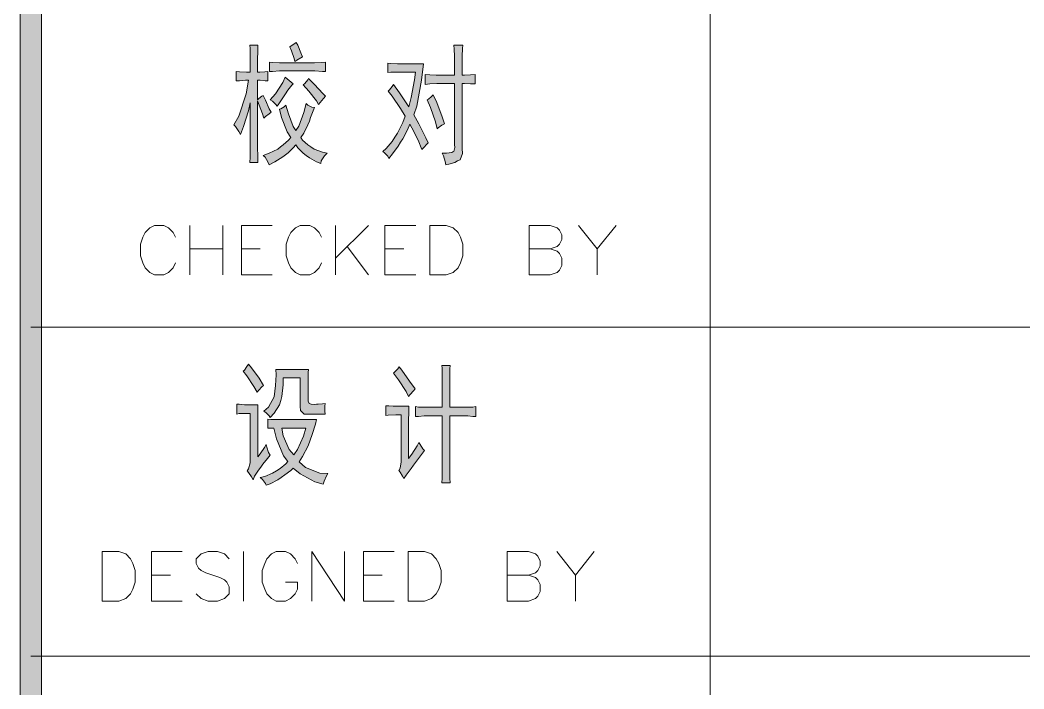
# Model space of a CAD drawing. Header units: millimetres. Extents: x 568 to 57335, y 85 to 28579.
# Drawn here: x 57244.83 to 57277.6, y 27874.14 to 27895.99 of the extents above; entities that cross this region are included whole.
import ezdxf

# ---------------------------------------------------------------- set-up
doc = ezdxf.new("R2010")
doc.units = ezdxf.units.MM

msp = doc.modelspace()

# ---------------------------------------------------------------- hatches: boundary and pattern name
h = msp.add_hatch(color=0)
h.dxf.hatch_style = 2
h.paths.add_polyline_path([(57245.524, 27702.999), (57244.825, 27702.999), (57244.825, 28563.812), (57245.524, 28563.812)])
h = msp.add_hatch(color=0)
h.dxf.hatch_style = 2
h.paths.add_polyline_path([(57252.332, 27894.289), (57252.332, 27894.616), (57252.332, 27895.056), (57252.324, 27895.17), (57252.59, 27895.17), (57252.582, 27895.056), (57252.575, 27894.616), (57252.575, 27894.289), (57252.651, 27894.289), (57252.818, 27894.297), (57252.909, 27894.304), (57252.909, 27894), (57252.825, 27894.008), (57252.658, 27894.023), (57252.575, 27894.023), (57252.575, 27893.377), (57252.62, 27893.423), (57252.719, 27893.499), (57252.765, 27893.529), (57252.833, 27893.37), (57252.962, 27893.089), (57253.023, 27892.975), (57252.955, 27892.929), (57252.833, 27892.838), (57252.78, 27892.785), (57252.742, 27892.922), (57252.635, 27893.203), (57252.575, 27893.347), (57252.575, 27892.025), (57252.575, 27891.858), (57252.582, 27891.508), (57252.59, 27891.334), (57252.324, 27891.334), (57252.332, 27891.508), (57252.332, 27891.858), (57252.332, 27892.025), (57252.332, 27893.279), (57252.278, 27893.02), (57252.119, 27892.511), (57252.02, 27892.245), (57251.967, 27892.344), (57251.86, 27892.511), (57251.8, 27892.564), (57251.967, 27892.853), (57252.21, 27893.583), (57252.286, 27894.023), (57252.187, 27894.023), (57251.99, 27894.008), (57251.876, 27894), (57251.876, 27894.304), (57251.99, 27894.297), (57252.218, 27894.289)])
h = msp.add_hatch(color=0)
h.dxf.hatch_style = 2
h.paths.add_polyline_path([(57253.843, 27895.254), (57253.897, 27895.163), (57253.995, 27894.92), (57254.049, 27894.783), (57253.988, 27894.753), (57253.859, 27894.677), (57253.79, 27894.631), (57253.775, 27894.737), (57253.691, 27894.98), (57253.631, 27895.117)])
h = msp.add_hatch(color=0)
h.dxf.hatch_style = 2
h.paths.add_polyline_path([(57258.045, 27894.206), (57258.197, 27894.198), (57258.41, 27894.19), (57258.463, 27894.19), (57259.01, 27894.19), (57259.01, 27894.692), (57259.01, 27894.806), (57258.995, 27895.041), (57258.987, 27895.17), (57259.276, 27895.17), (57259.268, 27895.064), (57259.26, 27894.813), (57259.26, 27894.661), (57259.26, 27894.19), (57259.329, 27894.19), (57259.534, 27894.198), (57259.686, 27894.206), (57259.686, 27893.902), (57259.534, 27893.909), (57259.329, 27893.917), (57259.26, 27893.917), (57259.26, 27891.789), (57259.268, 27891.63), (57259.192, 27891.425), (57259.109, 27891.387), (57259.017, 27891.341), (57258.827, 27891.28), (57258.721, 27891.265), (57258.698, 27891.372), (57258.645, 27891.554), (57258.607, 27891.638), (57258.744, 27891.638), (57258.919, 27891.66), (57258.957, 27891.683), (57258.987, 27891.698), (57259.017, 27891.827), (57259.01, 27891.926), (57259.01, 27893.917), (57258.478, 27893.917), (57258.425, 27893.917), (57258.204, 27893.902), (57258.045, 27893.886)])
h = msp.add_hatch(color=0)
h.dxf.hatch_style = 2
h.paths.add_polyline_path([(57254.314, 27894.593), (57254.436, 27894.593), (57254.679, 27894.601), (57254.793, 27894.608), (57254.793, 27894.304), (57254.694, 27894.312), (57254.451, 27894.327), (57254.314, 27894.327), (57253.41, 27894.327), (57253.289, 27894.327), (57253.061, 27894.312), (57252.97, 27894.304), (57252.97, 27894.608), (57253.061, 27894.601), (57253.289, 27894.593), (57253.41, 27894.593)])
h = msp.add_hatch(color=0)
h.dxf.hatch_style = 2
h.paths.add_polyline_path([(57256.829, 27894.578), (57256.928, 27894.57), (57257.148, 27894.563), (57257.278, 27894.563), (57257.999, 27894.563), (57257.931, 27894.023), (57257.779, 27893.18), (57257.68, 27892.891), (57257.84, 27892.595), (57258.075, 27892.139), (57258.151, 27891.979), (57258.106, 27891.934), (57258.007, 27891.827), (57257.946, 27891.759), (57257.817, 27892.063), (57257.619, 27892.473), (57257.551, 27892.587), (57257.475, 27892.405), (57257.323, 27892.109), (57257.247, 27891.995), (57257.171, 27891.873), (57256.981, 27891.615), (57256.867, 27891.47), (57256.829, 27891.546), (57256.723, 27891.653), (57256.67, 27891.691), (57256.776, 27891.789), (57256.974, 27892.025), (57257.057, 27892.162), (57257.148, 27892.299), (57257.323, 27892.64), (57257.399, 27892.853), (57257.247, 27893.096), (57256.974, 27893.507), (57256.844, 27893.666), (57256.882, 27893.704), (57256.974, 27893.818), (57257.019, 27893.886), (57257.209, 27893.613), (57257.452, 27893.248), (57257.513, 27893.157), (57257.597, 27893.461), (57257.703, 27894.031), (57257.733, 27894.289), (57257.278, 27894.289), (57257.148, 27894.289), (57256.928, 27894.281), (57256.829, 27894.274)])
h = msp.add_hatch(color=0)
h.dxf.hatch_style = 2
h.paths.add_polyline_path([(57253.745, 27893.902), (57253.699, 27893.856), (57253.57, 27893.696), (57253.486, 27893.575), (57253.403, 27893.453), (57253.274, 27893.248), (57253.22, 27893.172), (57253.175, 27893.233), (57253.061, 27893.339), (57252.993, 27893.377), (57253.16, 27893.575), (57253.403, 27893.947), (57253.479, 27894.122)])
h = msp.add_hatch(color=0)
h.dxf.hatch_style = 2
h.paths.add_polyline_path([(57254.246, 27894.084), (57254.436, 27893.886), (57254.71, 27893.59), (57254.793, 27893.499), (57254.732, 27893.431), (57254.618, 27893.294), (57254.565, 27893.225), (57254.504, 27893.347), (57254.254, 27893.666), (57254.071, 27893.871), (57254.125, 27893.917), (57254.216, 27894.031)])
h = msp.add_hatch(color=0)
h.dxf.hatch_style = 2
h.paths.add_polyline_path([(57258.311, 27893.545), (57258.425, 27893.294), (57258.607, 27892.823), (57258.683, 27892.602), (57258.599, 27892.557), (57258.478, 27892.473), (57258.44, 27892.435), (57258.387, 27892.663), (57258.22, 27893.134), (57258.113, 27893.377), (57258.159, 27893.4), (57258.258, 27893.491)])
h = msp.add_hatch(color=0)
h.dxf.hatch_style = 2
h.paths.add_polyline_path([(57253.502, 27893.21), (57253.585, 27892.922), (57253.745, 27892.511), (57253.828, 27892.382), (57253.927, 27892.526), (57254.087, 27892.967), (57254.163, 27893.263), (57254.216, 27893.21), (57254.352, 27893.142), (57254.436, 27893.127), (57254.39, 27893.02), (57254.307, 27892.8), (57254.269, 27892.686), (57254.223, 27892.564), (57254.087, 27892.299), (57253.995, 27892.147), (57254.049, 27892.063), (57254.216, 27891.911), (57254.322, 27891.843), (57254.428, 27891.774), (57254.694, 27891.676), (57254.846, 27891.638), (57254.763, 27891.554), (57254.656, 27891.387), (57254.641, 27891.303), (57254.504, 27891.356), (57254.269, 27891.493), (57254.163, 27891.569), (57254.064, 27891.645), (57253.897, 27891.812), (57253.828, 27891.911), (57253.745, 27891.812), (57253.578, 27891.653), (57253.486, 27891.584), (57253.403, 27891.524), (57253.137, 27891.356), (57252.955, 27891.265), (57252.917, 27891.356), (57252.825, 27891.508), (57252.765, 27891.569), (57252.955, 27891.638), (57253.236, 27891.774), (57253.327, 27891.843), (57253.418, 27891.911), (57253.593, 27892.063), (57253.669, 27892.147), (57253.547, 27892.337), (57253.357, 27892.8), (57253.289, 27893.073), (57253.342, 27893.089), (57253.448, 27893.157)])
h = msp.add_hatch(color=0)
h.dxf.hatch_style = 2
h.paths.add_polyline_path([(57252.278, 27884.747), (57252.377, 27884.633), (57252.628, 27884.291), (57252.772, 27884.055), (57252.719, 27884.01), (57252.62, 27883.903), (57252.567, 27883.835), (57252.461, 27884.025), (57252.233, 27884.374), (57252.111, 27884.526), (57252.149, 27884.557), (57252.233, 27884.671)])
h = msp.add_hatch(color=0)
h.dxf.hatch_style = 2
h.paths.add_polyline_path([(57254.201, 27883.121), (57254.094, 27883.121), (57253.98, 27883.242), (57253.973, 27883.364), (57253.973, 27884.306), (57253.418, 27884.306), (57253.418, 27884.07), (57253.372, 27883.698), (57253.334, 27883.561), (57253.296, 27883.425), (57253.122, 27883.151), (57252.985, 27883.007), (57252.962, 27883.068), (57252.856, 27883.166), (57252.78, 27883.212), (57252.939, 27883.349), (57253.122, 27883.683), (57253.144, 27883.865), (57253.167, 27884.055), (57253.182, 27884.405), (57253.175, 27884.579), (57254.238, 27884.579), (57254.231, 27884.473), (57254.231, 27884.222), (57254.231, 27884.07), (57254.231, 27883.615), (57254.231, 27883.546), (57254.261, 27883.463), (57254.299, 27883.455), (57254.33, 27883.44), (57254.428, 27883.432), (57254.497, 27883.44), (57254.558, 27883.44), (57254.702, 27883.455), (57254.786, 27883.463), (57254.77, 27883.379), (57254.77, 27883.212), (57254.786, 27883.121)])
h = msp.add_hatch(color=0)
h.dxf.hatch_style = 2
h.paths.add_polyline_path([(57257.202, 27884.663), (57257.285, 27884.549), (57257.543, 27884.2), (57257.726, 27883.949), (57257.665, 27883.88), (57257.559, 27883.759), (57257.505, 27883.698), (57257.429, 27883.858), (57257.179, 27884.238), (57257.012, 27884.458), (57257.057, 27884.503), (57257.156, 27884.602)])
h = msp.add_hatch(color=0)
h.dxf.hatch_style = 2
h.paths.add_polyline_path([(57258.607, 27883.341), (57258.607, 27884.184), (57258.607, 27884.359), (57258.607, 27884.617), (57258.599, 27884.709), (57258.865, 27884.709), (57258.858, 27884.602), (57258.85, 27884.405), (57258.85, 27884.321), (57258.85, 27883.341), (57259.367, 27883.341), (57259.443, 27883.341), (57259.61, 27883.349), (57259.701, 27883.364), (57259.701, 27883.037), (57259.602, 27883.045), (57259.443, 27883.06), (57259.382, 27883.06), (57258.85, 27883.06), (57258.85, 27881.366), (57258.85, 27881.267), (57258.858, 27881.024), (57258.865, 27880.879), (57258.599, 27880.879), (57258.607, 27881.024), (57258.607, 27881.259), (57258.607, 27881.351), (57258.607, 27883.06), (57258.113, 27883.06), (57258.022, 27883.06), (57257.832, 27883.045), (57257.733, 27883.037), (57257.733, 27883.364), (57257.832, 27883.349), (57258.007, 27883.341), (57258.09, 27883.341)])
h = msp.add_hatch(color=0)
h.dxf.hatch_style = 2
h.paths.add_polyline_path([(57252.59, 27883.425), (57252.59, 27883.273), (57252.582, 27882.938), (57252.582, 27882.748), (57252.582, 27881.723), (57252.666, 27881.822), (57252.803, 27882.027), (57252.856, 27882.125), (57252.879, 27882.042), (57252.939, 27881.867), (57252.985, 27881.776), (57252.901, 27881.67), (57252.749, 27881.48), (57252.681, 27881.381), (57252.613, 27881.29), (57252.483, 27881.092), (57252.43, 27880.978), (57252.385, 27881.069), (57252.286, 27881.214), (57252.24, 27881.267), (57252.286, 27881.335), (57252.339, 27881.525), (57252.339, 27881.654), (57252.339, 27883.144), (57252.21, 27883.144), (57251.982, 27883.136), (57251.898, 27883.121), (57251.898, 27883.447), (57251.982, 27883.44), (57252.149, 27883.425), (57252.24, 27883.425)])
h = msp.add_hatch(color=0)
h.dxf.hatch_style = 2
h.paths.add_polyline_path([(57257.521, 27883.379), (57257.513, 27883.22), (57257.505, 27882.878), (57257.505, 27882.703), (57257.505, 27881.67), (57257.619, 27881.814), (57257.787, 27882.08), (57257.847, 27882.194), (57257.885, 27882.125), (57257.976, 27881.989), (57258.03, 27881.928), (57257.673, 27881.449), (57257.589, 27881.343), (57257.429, 27881.123), (57257.353, 27881.016), (57257.308, 27881.092), (57257.232, 27881.221), (57257.194, 27881.282), (57257.232, 27881.351), (57257.27, 27881.556), (57257.27, 27881.685), (57257.27, 27883.09), (57257.095, 27883.09), (57256.844, 27883.083), (57256.761, 27883.075), (57256.761, 27883.394), (57256.86, 27883.387), (57257.004, 27883.379), (57257.042, 27883.379)])
h = msp.add_hatch(color=0)
h.paths.add_polyline_path([(57252.909, 27882.954), (57253.008, 27882.946), (57253.236, 27882.938), (57253.365, 27882.938), (57254.504, 27882.938), (57254.466, 27882.786), (57254.36, 27882.452), (57254.299, 27882.27), (57254.231, 27882.087), (57254.049, 27881.73), (57253.935, 27881.556), (57254.14, 27881.373), (57254.611, 27881.191), (57254.877, 27881.183), (57254.824, 27881.107), (57254.748, 27880.925), (57254.725, 27880.826), (57254.451, 27880.902), (57253.965, 27881.168), (57253.745, 27881.351), (57253.661, 27881.282), (57253.464, 27881.138), (57253.35, 27881.054), (57253.236, 27880.978), (57252.993, 27880.841), (57252.856, 27880.796), (57252.833, 27880.857), (57252.742, 27880.986), (57252.666, 27881.047), (57252.81, 27881.077), (57253.068, 27881.191), (57253.198, 27881.267), (57253.319, 27881.343), (57253.502, 27881.495), (57253.57, 27881.571), (57253.426, 27881.761), (57253.198, 27882.315), (57253.114, 27882.665), (57252.909, 27882.665)])
h.paths.add_polyline_path([(57253.76, 27881.791), (57253.881, 27881.958), (57254.079, 27882.399), (57254.155, 27882.665), (57253.365, 27882.665), (57253.41, 27882.407), (57253.608, 27881.966)])

# ---------------------------------------------------------------- linework, layer by layer
at = {"color": 0, "lineweight": 0}
for points in [[(57245.524, 27702.999), (57244.825, 27702.999), (57244.825, 28563.812), (57245.524, 28563.812)], [(57252.332, 27894.289), (57252.332, 27894.616), (57252.332, 27895.056), (57252.324, 27895.17), (57252.59, 27895.17), (57252.582, 27895.056), (57252.575, 27894.616), (57252.575, 27894.289), (57252.651, 27894.289), (57252.818, 27894.297), (57252.909, 27894.304), (57252.909, 27894), (57252.825, 27894.008), (57252.658, 27894.023), (57252.575, 27894.023), (57252.575, 27893.377), (57252.62, 27893.423), (57252.719, 27893.499), (57252.765, 27893.529), (57252.833, 27893.37), (57252.962, 27893.089), (57253.023, 27892.975), (57252.955, 27892.929), (57252.833, 27892.838), (57252.78, 27892.785), (57252.742, 27892.922), (57252.635, 27893.203), (57252.575, 27893.347), (57252.575, 27892.025), (57252.575, 27891.858), (57252.582, 27891.508), (57252.59, 27891.334), (57252.324, 27891.334), (57252.332, 27891.508), (57252.332, 27891.858), (57252.332, 27892.025), (57252.332, 27893.279), (57252.278, 27893.02), (57252.119, 27892.511), (57252.02, 27892.245), (57251.967, 27892.344), (57251.86, 27892.511), (57251.8, 27892.564), (57251.967, 27892.853), (57252.21, 27893.583), (57252.286, 27894.023), (57252.187, 27894.023), (57251.99, 27894.008), (57251.876, 27894), (57251.876, 27894.304), (57251.99, 27894.297), (57252.218, 27894.289)], [(57253.843, 27895.254), (57253.897, 27895.163), (57253.995, 27894.92), (57254.049, 27894.783), (57253.988, 27894.753), (57253.859, 27894.677), (57253.79, 27894.631), (57253.775, 27894.737), (57253.691, 27894.98), (57253.631, 27895.117)], [(57258.045, 27894.206), (57258.197, 27894.198), (57258.41, 27894.19), (57258.463, 27894.19), (57259.01, 27894.19), (57259.01, 27894.692), (57259.01, 27894.806), (57258.995, 27895.041), (57258.987, 27895.17), (57259.276, 27895.17), (57259.268, 27895.064), (57259.26, 27894.813), (57259.26, 27894.661), (57259.26, 27894.19), (57259.329, 27894.19), (57259.534, 27894.198), (57259.686, 27894.206), (57259.686, 27893.902), (57259.534, 27893.909), (57259.329, 27893.917), (57259.26, 27893.917), (57259.26, 27891.789), (57259.268, 27891.63), (57259.192, 27891.425), (57259.109, 27891.387), (57259.017, 27891.341), (57258.827, 27891.28), (57258.721, 27891.265), (57258.698, 27891.372), (57258.645, 27891.554), (57258.607, 27891.638), (57258.744, 27891.638), (57258.919, 27891.66), (57258.957, 27891.683), (57258.987, 27891.698), (57259.017, 27891.827), (57259.01, 27891.926), (57259.01, 27893.917), (57258.478, 27893.917), (57258.425, 27893.917), (57258.204, 27893.902), (57258.045, 27893.886)], [(57254.314, 27894.593), (57254.436, 27894.593), (57254.679, 27894.601), (57254.793, 27894.608), (57254.793, 27894.304), (57254.694, 27894.312), (57254.451, 27894.327), (57254.314, 27894.327), (57253.41, 27894.327), (57253.289, 27894.327), (57253.061, 27894.312), (57252.97, 27894.304), (57252.97, 27894.608), (57253.061, 27894.601), (57253.289, 27894.593), (57253.41, 27894.593)], [(57256.829, 27894.578), (57256.928, 27894.57), (57257.148, 27894.563), (57257.278, 27894.563), (57257.999, 27894.563), (57257.931, 27894.023), (57257.779, 27893.18), (57257.68, 27892.891), (57257.84, 27892.595), (57258.075, 27892.139), (57258.151, 27891.979), (57258.106, 27891.934), (57258.007, 27891.827), (57257.946, 27891.759), (57257.817, 27892.063), (57257.619, 27892.473), (57257.551, 27892.587), (57257.475, 27892.405), (57257.323, 27892.109), (57257.247, 27891.995), (57257.171, 27891.873), (57256.981, 27891.615), (57256.867, 27891.47), (57256.829, 27891.546), (57256.723, 27891.653), (57256.67, 27891.691), (57256.776, 27891.789), (57256.974, 27892.025), (57257.057, 27892.162), (57257.148, 27892.299), (57257.323, 27892.64), (57257.399, 27892.853), (57257.247, 27893.096), (57256.974, 27893.507), (57256.844, 27893.666), (57256.882, 27893.704), (57256.974, 27893.818), (57257.019, 27893.886), (57257.209, 27893.613), (57257.452, 27893.248), (57257.513, 27893.157), (57257.597, 27893.461), (57257.703, 27894.031), (57257.733, 27894.289), (57257.278, 27894.289), (57257.148, 27894.289), (57256.928, 27894.281), (57256.829, 27894.274)], [(57253.745, 27893.902), (57253.699, 27893.856), (57253.57, 27893.696), (57253.486, 27893.575), (57253.403, 27893.453), (57253.274, 27893.248), (57253.22, 27893.172), (57253.175, 27893.233), (57253.061, 27893.339), (57252.993, 27893.377), (57253.16, 27893.575), (57253.403, 27893.947), (57253.479, 27894.122)], [(57254.246, 27894.084), (57254.436, 27893.886), (57254.71, 27893.59), (57254.793, 27893.499), (57254.732, 27893.431), (57254.618, 27893.294), (57254.565, 27893.225), (57254.504, 27893.347), (57254.254, 27893.666), (57254.071, 27893.871), (57254.125, 27893.917), (57254.216, 27894.031)], [(57258.311, 27893.545), (57258.425, 27893.294), (57258.607, 27892.823), (57258.683, 27892.602), (57258.599, 27892.557), (57258.478, 27892.473), (57258.44, 27892.435), (57258.387, 27892.663), (57258.22, 27893.134), (57258.113, 27893.377), (57258.159, 27893.4), (57258.258, 27893.491)], [(57253.502, 27893.21), (57253.585, 27892.922), (57253.745, 27892.511), (57253.828, 27892.382), (57253.927, 27892.526), (57254.087, 27892.967), (57254.163, 27893.263), (57254.216, 27893.21), (57254.352, 27893.142), (57254.436, 27893.127), (57254.39, 27893.02), (57254.307, 27892.8), (57254.269, 27892.686), (57254.223, 27892.564), (57254.087, 27892.299), (57253.995, 27892.147), (57254.049, 27892.063), (57254.216, 27891.911), (57254.322, 27891.843), (57254.428, 27891.774), (57254.694, 27891.676), (57254.846, 27891.638), (57254.763, 27891.554), (57254.656, 27891.387), (57254.641, 27891.303), (57254.504, 27891.356), (57254.269, 27891.493), (57254.163, 27891.569), (57254.064, 27891.645), (57253.897, 27891.812), (57253.828, 27891.911), (57253.745, 27891.812), (57253.578, 27891.653), (57253.486, 27891.584), (57253.403, 27891.524), (57253.137, 27891.356), (57252.955, 27891.265), (57252.917, 27891.356), (57252.825, 27891.508), (57252.765, 27891.569), (57252.955, 27891.638), (57253.236, 27891.774), (57253.327, 27891.843), (57253.418, 27891.911), (57253.593, 27892.063), (57253.669, 27892.147), (57253.547, 27892.337), (57253.357, 27892.8), (57253.289, 27893.073), (57253.342, 27893.089), (57253.448, 27893.157)], [(57258.197, 27887.672), (57258.197, 27889.282), (57258.736, 27889.282), (57258.964, 27889.206), (57259.124, 27889.054), (57259.2, 27888.902), (57259.276, 27888.667), (57259.276, 27888.287), (57259.2, 27888.059), (57259.124, 27887.9), (57258.964, 27887.748), (57258.736, 27887.672)], [(57252.278, 27884.747), (57252.377, 27884.633), (57252.628, 27884.291), (57252.772, 27884.055), (57252.719, 27884.01), (57252.62, 27883.903), (57252.567, 27883.835), (57252.461, 27884.025), (57252.233, 27884.374), (57252.111, 27884.526), (57252.149, 27884.557), (57252.233, 27884.671)], [(57254.201, 27883.121), (57254.094, 27883.121), (57253.98, 27883.242), (57253.973, 27883.364), (57253.973, 27884.306), (57253.418, 27884.306), (57253.418, 27884.07), (57253.372, 27883.698), (57253.334, 27883.561), (57253.296, 27883.425), (57253.122, 27883.151), (57252.985, 27883.007), (57252.962, 27883.068), (57252.856, 27883.166), (57252.78, 27883.212), (57252.939, 27883.349), (57253.122, 27883.683), (57253.144, 27883.865), (57253.167, 27884.055), (57253.182, 27884.405), (57253.175, 27884.579), (57254.238, 27884.579), (57254.231, 27884.473), (57254.231, 27884.222), (57254.231, 27884.07), (57254.231, 27883.615), (57254.231, 27883.546), (57254.261, 27883.463), (57254.299, 27883.455), (57254.33, 27883.44), (57254.428, 27883.432), (57254.497, 27883.44), (57254.558, 27883.44), (57254.702, 27883.455), (57254.786, 27883.463), (57254.77, 27883.379), (57254.77, 27883.212), (57254.786, 27883.121)], [(57257.202, 27884.663), (57257.285, 27884.549), (57257.543, 27884.2), (57257.726, 27883.949), (57257.665, 27883.88), (57257.559, 27883.759), (57257.505, 27883.698), (57257.429, 27883.858), (57257.179, 27884.238), (57257.012, 27884.458), (57257.057, 27884.503), (57257.156, 27884.602)], [(57258.607, 27883.341), (57258.607, 27884.184), (57258.607, 27884.359), (57258.607, 27884.617), (57258.599, 27884.709), (57258.865, 27884.709), (57258.858, 27884.602), (57258.85, 27884.405), (57258.85, 27884.321), (57258.85, 27883.341), (57259.367, 27883.341), (57259.443, 27883.341), (57259.61, 27883.349), (57259.701, 27883.364), (57259.701, 27883.037), (57259.602, 27883.045), (57259.443, 27883.06), (57259.382, 27883.06), (57258.85, 27883.06), (57258.85, 27881.366), (57258.85, 27881.267), (57258.858, 27881.024), (57258.865, 27880.879), (57258.599, 27880.879), (57258.607, 27881.024), (57258.607, 27881.259), (57258.607, 27881.351), (57258.607, 27883.06), (57258.113, 27883.06), (57258.022, 27883.06), (57257.832, 27883.045), (57257.733, 27883.037), (57257.733, 27883.364), (57257.832, 27883.349), (57258.007, 27883.341), (57258.09, 27883.341)], [(57252.59, 27883.425), (57252.59, 27883.273), (57252.582, 27882.938), (57252.582, 27882.748), (57252.582, 27881.723), (57252.666, 27881.822), (57252.803, 27882.027), (57252.856, 27882.125), (57252.879, 27882.042), (57252.939, 27881.867), (57252.985, 27881.776), (57252.901, 27881.67), (57252.749, 27881.48), (57252.681, 27881.381), (57252.613, 27881.29), (57252.483, 27881.092), (57252.43, 27880.978), (57252.385, 27881.069), (57252.286, 27881.214), (57252.24, 27881.267), (57252.286, 27881.335), (57252.339, 27881.525), (57252.339, 27881.654), (57252.339, 27883.144), (57252.21, 27883.144), (57251.982, 27883.136), (57251.898, 27883.121), (57251.898, 27883.447), (57251.982, 27883.44), (57252.149, 27883.425), (57252.24, 27883.425)], [(57257.521, 27883.379), (57257.513, 27883.22), (57257.505, 27882.878), (57257.505, 27882.703), (57257.505, 27881.67), (57257.619, 27881.814), (57257.787, 27882.08), (57257.847, 27882.194), (57257.885, 27882.125), (57257.976, 27881.989), (57258.03, 27881.928), (57257.673, 27881.449), (57257.589, 27881.343), (57257.429, 27881.123), (57257.353, 27881.016), (57257.308, 27881.092), (57257.232, 27881.221), (57257.194, 27881.282), (57257.232, 27881.351), (57257.27, 27881.556), (57257.27, 27881.685), (57257.27, 27883.09), (57257.095, 27883.09), (57256.844, 27883.083), (57256.761, 27883.075), (57256.761, 27883.394), (57256.86, 27883.387), (57257.004, 27883.379), (57257.042, 27883.379)], [(57252.909, 27882.954), (57253.008, 27882.946), (57253.236, 27882.938), (57253.365, 27882.938), (57254.504, 27882.938), (57254.466, 27882.786), (57254.36, 27882.452), (57254.299, 27882.27), (57254.231, 27882.087), (57254.049, 27881.73), (57253.935, 27881.556), (57254.14, 27881.373), (57254.611, 27881.191), (57254.877, 27881.183), (57254.824, 27881.107), (57254.748, 27880.925), (57254.725, 27880.826), (57254.451, 27880.902), (57253.965, 27881.168), (57253.745, 27881.351), (57253.661, 27881.282), (57253.464, 27881.138), (57253.35, 27881.054), (57253.236, 27880.978), (57252.993, 27880.841), (57252.856, 27880.796), (57252.833, 27880.857), (57252.742, 27880.986), (57252.666, 27881.047), (57252.81, 27881.077), (57253.068, 27881.191), (57253.198, 27881.267), (57253.319, 27881.343), (57253.502, 27881.495), (57253.57, 27881.571), (57253.426, 27881.761), (57253.198, 27882.315), (57253.114, 27882.665), (57252.909, 27882.665)], [(57253.76, 27881.791), (57253.881, 27881.958), (57254.079, 27882.399), (57254.155, 27882.665), (57253.365, 27882.665), (57253.41, 27882.407), (57253.608, 27881.966)], [(57247.507, 27877.012), (57247.507, 27878.631), (57248.047, 27878.631), (57248.274, 27878.555), (57248.426, 27878.395), (57248.502, 27878.243), (57248.586, 27878.015), (57248.586, 27877.628), (57248.502, 27877.4), (57248.426, 27877.248), (57248.274, 27877.096), (57248.047, 27877.012)], [(57257.49, 27877.012), (57257.49, 27878.631), (57258.03, 27878.631), (57258.258, 27878.555), (57258.41, 27878.395), (57258.493, 27878.243), (57258.569, 27878.015), (57258.569, 27877.628), (57258.493, 27877.4), (57258.41, 27877.248), (57258.258, 27877.096), (57258.03, 27877.012)]]:
    msp.add_lwpolyline(points, close=True, dxfattribs=at)
for points in [[(57267.352, 27853.566), (57267.352, 27939.593)], [(57249.9, 27888.902), (57249.824, 27889.054), (57249.672, 27889.206), (57249.52, 27889.282), (57249.217, 27889.282), (57249.057, 27889.206), (57248.905, 27889.054), (57248.829, 27888.902), (57248.753, 27888.667), (57248.753, 27888.287), (57248.829, 27888.059), (57248.905, 27887.9), (57249.057, 27887.748), (57249.217, 27887.672), (57249.52, 27887.672), (57249.672, 27887.748), (57249.824, 27887.9), (57249.9, 27888.059)], [(57250.364, 27887.672), (57250.364, 27889.282)], [(57251.443, 27889.282), (57251.443, 27887.672)], [(57252.058, 27887.672), (57252.058, 27889.282), (57253.053, 27889.282)], [(57254.664, 27888.902), (57254.588, 27889.054), (57254.436, 27889.206), (57254.284, 27889.282), (57253.973, 27889.282), (57253.821, 27889.206), (57253.669, 27889.054), (57253.593, 27888.902), (57253.517, 27888.667), (57253.517, 27888.287), (57253.593, 27888.059), (57253.669, 27887.9), (57253.821, 27887.748), (57253.973, 27887.672), (57254.284, 27887.672), (57254.436, 27887.748), (57254.588, 27887.9), (57254.664, 27888.059)], [(57255.127, 27887.672), (57255.127, 27889.282)], [(57256.199, 27889.282), (57255.127, 27888.211)], [(57256.738, 27887.672), (57256.738, 27889.282), (57257.741, 27889.282)], [(57261.441, 27887.672), (57261.441, 27889.282), (57262.132, 27889.282), (57262.36, 27889.206), (57262.436, 27889.13), (57262.512, 27888.978), (57262.512, 27888.826), (57262.436, 27888.667), (57262.36, 27888.591), (57262.132, 27888.515)], [(57263.052, 27889.282), (57263.667, 27888.515), (57264.282, 27889.282)], [(57250.364, 27888.515), (57251.443, 27888.515)], [(57252.058, 27888.515), (57252.666, 27888.515)], [(57255.507, 27888.591), (57256.199, 27887.672)], [(57256.738, 27888.515), (57257.353, 27888.515)], [(57261.441, 27888.515), (57262.132, 27888.515), (57262.36, 27888.439), (57262.436, 27888.363), (57262.512, 27888.211), (57262.512, 27887.976), (57262.436, 27887.824), (57262.36, 27887.748), (57262.132, 27887.672), (57261.441, 27887.672)], [(57263.667, 27888.515), (57263.667, 27887.672)], [(57252.058, 27887.672), (57253.053, 27887.672)], [(57256.738, 27887.672), (57257.741, 27887.672)], [(57245.175, 27885.962), (57320.223, 27885.962)], [(57249.118, 27877.012), (57249.118, 27878.631), (57250.121, 27878.631)], [(57251.655, 27878.395), (57251.503, 27878.555), (57251.268, 27878.631), (57250.964, 27878.631), (57250.736, 27878.555), (57250.577, 27878.395), (57250.577, 27878.243), (57250.652, 27878.091), (57250.736, 27878.015), (57250.888, 27877.939), (57251.344, 27877.787), (57251.503, 27877.704), (57251.579, 27877.628), (57251.655, 27877.476), (57251.655, 27877.248), (57251.503, 27877.096), (57251.268, 27877.012), (57250.964, 27877.012), (57250.736, 27877.096), (57250.577, 27877.248)], [(57252.119, 27877.012), (57252.119, 27878.631)], [(57253.881, 27878.243), (57253.805, 27878.395), (57253.653, 27878.555), (57253.494, 27878.631), (57253.19, 27878.631), (57253.038, 27878.555), (57252.886, 27878.395), (57252.81, 27878.243), (57252.727, 27878.015), (57252.727, 27877.628), (57252.81, 27877.4), (57252.886, 27877.248), (57253.038, 27877.096), (57253.19, 27877.012), (57253.494, 27877.012), (57253.653, 27877.096), (57253.805, 27877.248), (57253.881, 27877.4), (57253.881, 27877.628), (57253.494, 27877.628)], [(57254.345, 27877.012), (57254.345, 27878.631), (57255.416, 27877.012), (57255.416, 27878.631)], [(57256.032, 27877.012), (57256.032, 27878.631), (57257.034, 27878.631)], [(57260.727, 27877.012), (57260.727, 27878.631), (57261.418, 27878.631), (57261.654, 27878.555), (57261.73, 27878.479), (57261.806, 27878.319), (57261.806, 27878.167), (57261.73, 27878.015), (57261.654, 27877.939), (57261.418, 27877.863)], [(57262.345, 27878.631), (57262.96, 27877.863), (57263.568, 27878.631)], [(57249.118, 27877.863), (57249.733, 27877.863)], [(57256.032, 27877.863), (57256.647, 27877.863)], [(57260.727, 27877.863), (57261.418, 27877.863), (57261.654, 27877.787), (57261.73, 27877.704), (57261.806, 27877.552), (57261.806, 27877.324), (57261.73, 27877.172), (57261.654, 27877.096), (57261.418, 27877.012), (57260.727, 27877.012)], [(57262.96, 27877.863), (57262.96, 27877.012)], [(57249.118, 27877.012), (57250.121, 27877.012)], [(57256.032, 27877.012), (57257.034, 27877.012)], [(57245.175, 27875.212), (57267.352, 27875.212)], [(57267.352, 27875.212), (57320.223, 27875.212)]]:
    msp.add_lwpolyline(points, dxfattribs=at)

doc.saveas('drawing.dxf')
